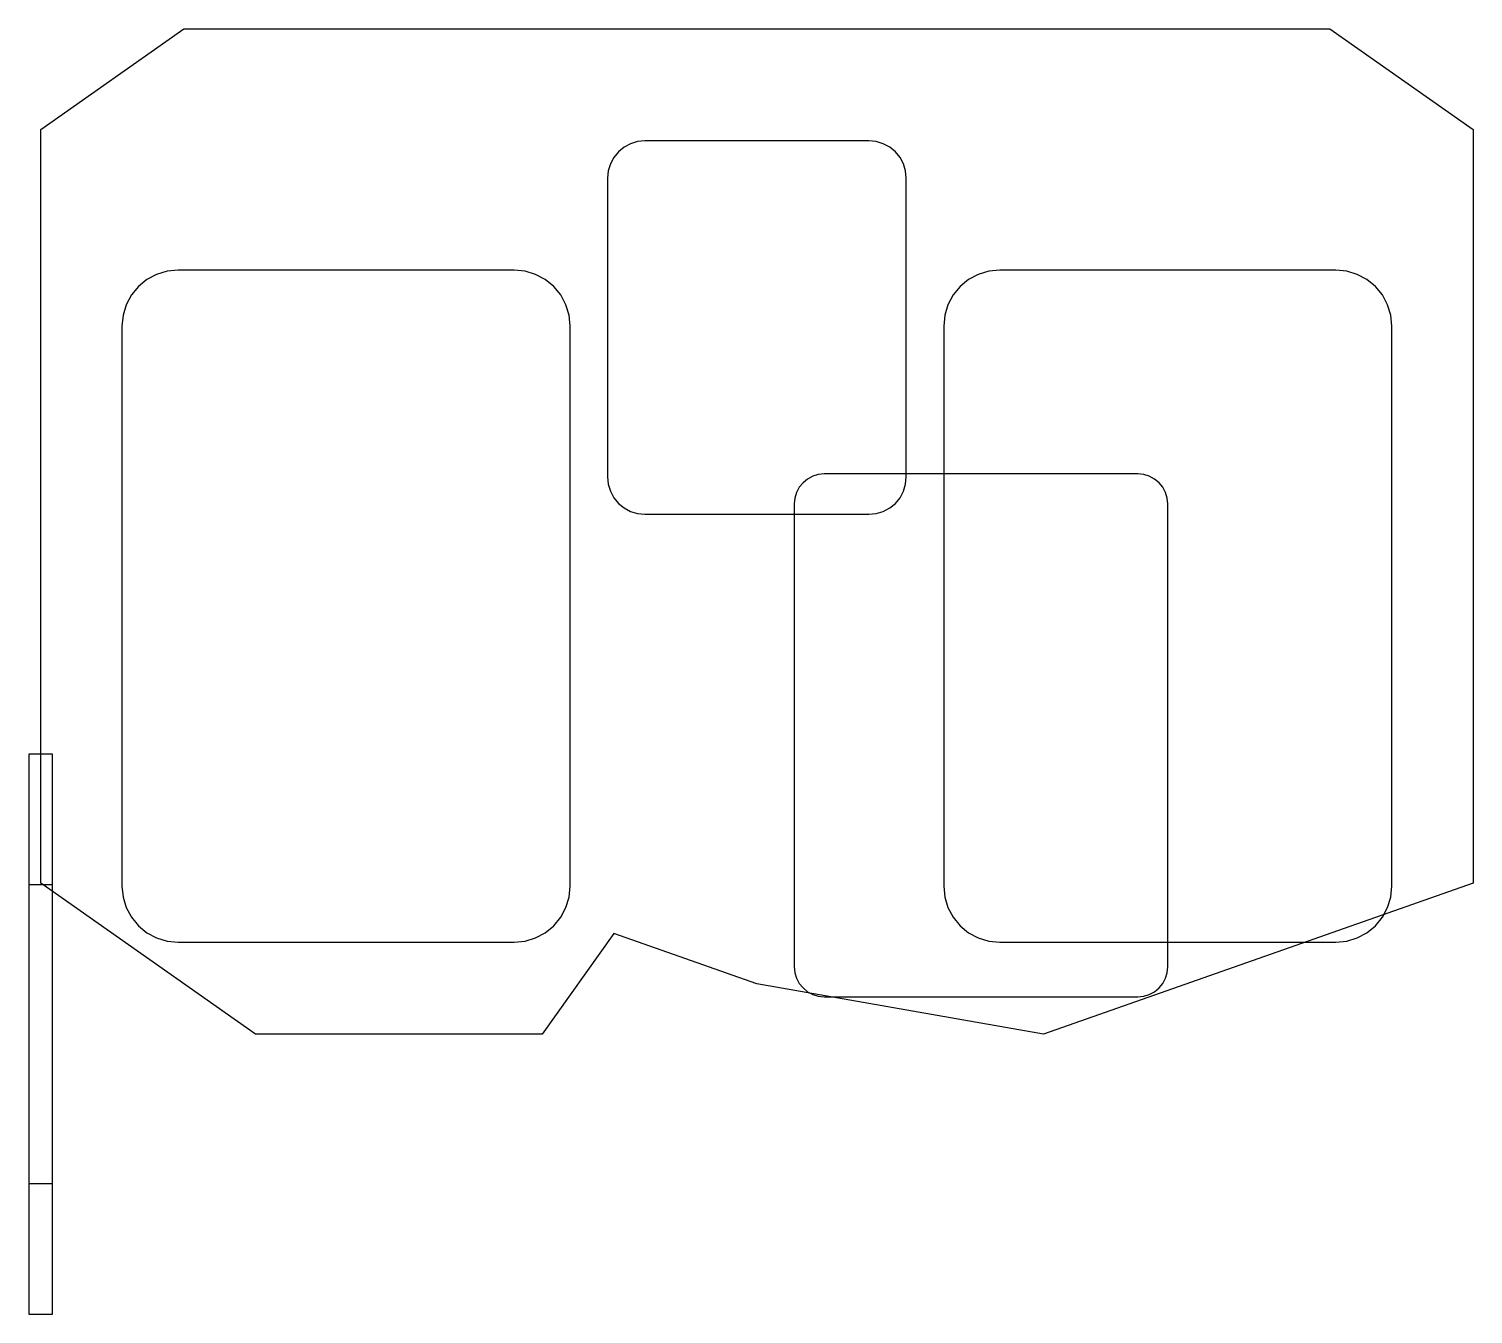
# Model space of a CAD drawing. Header units: metres. Extents: x -3 to 384, y -75 to 269.
import ezdxf

# ---------------------------------------------------------------- set-up
doc = ezdxf.new("R2010")
doc.units = ezdxf.units.M
doc.layers.add('BODY_OUTLINE', color=7, linetype='Continuous')
doc.layers.add('CAVITY_BACK', color=1, linetype='Continuous')

msp = doc.modelspace()

# ---------------------------------------------------------------- linework, layer by layer
at = {"layer": 'BODY_OUTLINE'}
msp.add_lwpolyline([(0, 80.76), (0, 242.28), (38.35, 269.2), (345.15, 269.2), (383.5, 242.28), (383.5, 80.76), (383.5, 40.38), (268.45, 0), (191.75, 13.46), (153.4, 26.92), (134.22, 0), (57.52, 0), (0, 40.38)], close=True, dxfattribs=at)
at = {"layer": 'CAVITY_BACK'}
for points in [[(231.75, 229.2), (231.56, 231.15), (230.99, 233.03), (230.06, 234.76), (228.82, 236.27), (227.31, 237.51), (225.58, 238.44), (223.7, 239.01), (221.75, 239.2), (161.75, 239.2), (159.8, 239.01), (157.92, 238.44), (156.19, 237.51), (154.68, 236.27), (153.44, 234.76), (152.51, 233.03), (151.94, 231.15), (151.75, 229.2), (151.75, 149.2), (151.94, 147.25), (152.51, 145.37), (153.44, 143.64), (154.68, 142.13), (156.19, 140.89), (157.92, 139.96), (159.8, 139.39), (161.75, 139.2), (221.75, 139.2), (223.7, 139.39), (225.58, 139.96), (227.31, 140.89), (228.82, 142.13), (230.06, 143.64), (230.99, 145.37), (231.56, 147.25), (231.75, 149.2)], [(141.75, 189.6), (141.46, 192.53), (140.61, 195.34), (139.22, 197.93), (137.36, 200.21), (135.08, 202.07), (132.49, 203.46), (129.68, 204.31), (126.75, 204.6), (36.75, 204.6), (33.82, 204.31), (31.01, 203.46), (28.42, 202.07), (26.14, 200.21), (24.28, 197.93), (22.89, 195.34), (22.04, 192.53), (21.75, 189.6), (21.75, 39.6), (22.04, 36.67), (22.89, 33.86), (24.28, 31.27), (26.14, 28.99), (28.42, 27.13), (31.01, 25.74), (33.82, 24.89), (36.75, 24.6), (126.75, 24.6), (129.68, 24.89), (132.49, 25.74), (135.08, 27.13), (137.36, 28.99), (139.22, 31.27), (140.61, 33.86), (141.46, 36.67), (141.75, 39.6)], [(361.75, 189.6), (361.46, 192.53), (360.61, 195.34), (359.22, 197.93), (357.36, 200.21), (355.08, 202.07), (352.49, 203.46), (349.68, 204.31), (346.75, 204.6), (256.75, 204.6), (253.82, 204.31), (251.01, 203.46), (248.42, 202.07), (246.14, 200.21), (244.28, 197.93), (242.89, 195.34), (242.04, 192.53), (241.75, 189.6), (241.75, 39.6), (242.04, 36.67), (242.89, 33.86), (244.28, 31.27), (246.14, 28.99), (248.42, 27.13), (251.01, 25.74), (253.82, 24.89), (256.75, 24.6), (346.75, 24.6), (349.68, 24.89), (352.49, 25.74), (355.08, 27.13), (357.36, 28.99), (359.22, 31.27), (360.61, 33.86), (361.46, 36.67), (361.75, 39.6)], [(301.75, 142), (301.6, 143.56), (301.14, 145.06), (300.4, 146.44), (299.41, 147.66), (298.19, 148.65), (296.81, 149.39), (295.31, 149.85), (293.75, 150), (209.75, 150), (208.19, 149.85), (206.69, 149.39), (205.31, 148.65), (204.09, 147.66), (203.1, 146.44), (202.36, 145.06), (201.9, 143.56), (201.75, 142), (201.75, 18), (201.9, 16.44), (202.36, 14.94), (203.1, 13.56), (204.09, 12.34), (205.31, 11.35), (206.69, 10.61), (208.19, 10.15), (209.75, 10), (293.75, 10), (295.31, 10.15), (296.81, 10.61), (298.19, 11.35), (299.41, 12.34), (300.4, 13.56), (301.14, 14.94), (301.6, 16.44), (301.75, 18)], [(-3.17, -75), (3.17, -75), (3.17, 75), (-3.17, 75)], [(-3.17, -40), (3.17, -40), (3.17, 40), (-3.17, 40)]]:
    msp.add_lwpolyline(points, close=True, dxfattribs=at)

doc.saveas('drawing.dxf')
